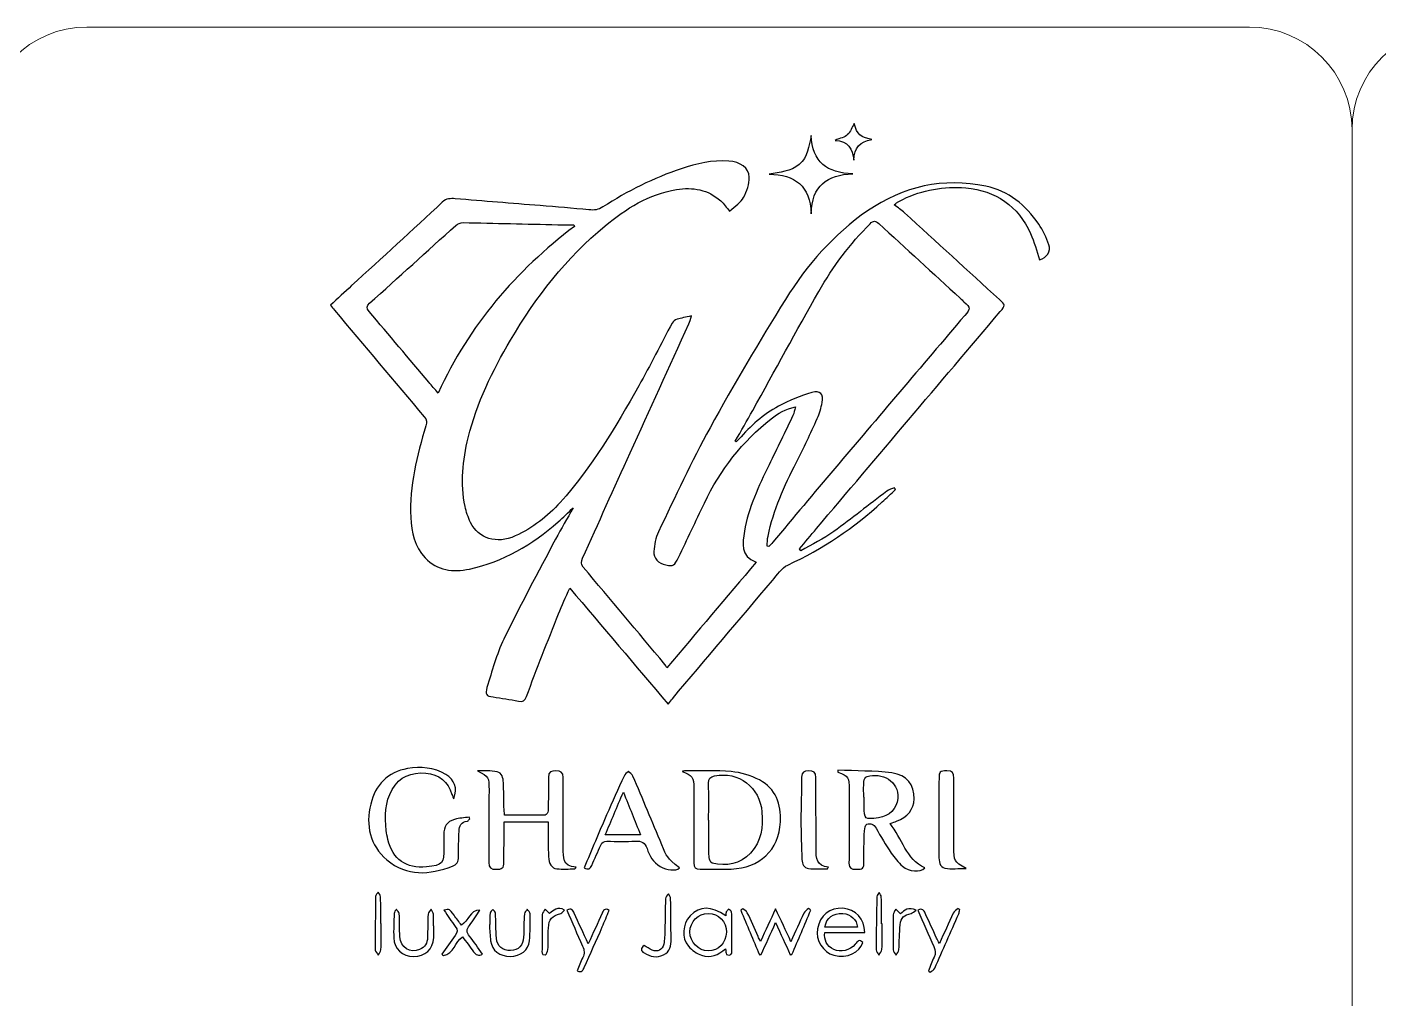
# Model space of a CAD drawing. Header units: millimetres. Extents: x -576 to 618, y 160 to 343.
# Drawn here: x 539.18 to 578.52, y 314.8 to 343.1 of the extents above; entities that cross this region are included whole.
import ezdxf

# ---------------------------------------------------------------- set-up
doc = ezdxf.new("R2010")
doc.units = ezdxf.units.MM
doc.header["$MEASUREMENT"] = 0
doc.layers.add('Layer 1', color=7, linetype='Continuous')

msp = doc.modelspace()

# ---------------------------------------------------------------- linework, layer by layer
at = {"layer": 'Layer 1', "color": 250, "lineweight": 18}
for points in [[(540.9217, 343.1001), (540.9217, 343.1001), (574.7517, 343.1001), (574.7517, 343.1001), (576.3957, 343.1001), (577.7367, 341.7591), (577.7367, 340.1151), (577.7367, 340.1151), (577.7367, 306.2851), (577.7367, 306.2851), (577.7367, 304.6411), (576.3957, 303.3001), (574.7517, 303.3001), (574.7517, 303.3001), (540.9217, 303.3001), (540.9217, 303.3001), (539.2777, 303.3001), (537.9367, 304.6411), (537.9367, 306.2851), (537.9367, 306.2851), (537.9367, 340.1151), (537.9367, 340.1151), (537.9367, 341.7591), (539.2777, 343.1001), (540.9217, 343.1001)], [(580.7217, 343.1001), (580.7217, 343.1001), (614.5517, 343.1001), (614.5517, 343.1001), (616.1957, 343.1001), (617.5367, 341.7591), (617.5367, 340.1151), (617.5367, 340.1151), (617.5367, 306.2851), (617.5367, 306.2851), (617.5367, 304.6411), (616.1957, 303.3001), (614.5517, 303.3001), (614.5517, 303.3001), (580.7217, 303.3001), (580.7217, 303.3001), (579.0777, 303.3001), (577.7367, 304.6411), (577.7367, 306.2851), (577.7367, 306.2851), (577.7367, 340.1151), (577.7367, 340.1151), (577.7367, 341.7591), (579.0777, 343.1001), (580.7217, 343.1001)]]:
    msp.add_open_spline(points, degree=3, knots=[0, 0, 0, 0, 0.125, 0.125, 0.125, 0.25, 0.25, 0.25, 0.375, 0.375, 0.375, 0.5, 0.5, 0.5, 0.625, 0.625, 0.625, 0.75, 0.75, 0.75, 0.875, 0.875, 0.875, 1, 1, 1, 1], dxfattribs=at)
at = {"layer": 'Layer 1', "color": 230}
for points, knots in [([(563.2093, 338.8265), (562.458, 338.7983), (562.014, 338.4745), (561.9991, 337.6657), (561.9722, 338.4783), (561.5223, 338.8021), (560.7719, 338.8136), (561.0823, 338.882), (561.4034, 338.8839), (561.6521, 339.0951), (561.907, 339.3119), (561.926, 339.6279), (562.0006, 339.9459), (562.0265, 339.1678), (562.4649, 338.8449), (563.2093, 338.8265)], [0, 0, 0, 0, 0.2, 0.2, 0.2, 0.4, 0.4, 0.4, 0.6, 0.6, 0.6, 0.8, 0.8, 0.8, 1, 1, 1, 1]), ([(563.2462, 340.2877), (563.3454, 339.9661), (563.4284, 339.8897), (563.7585, 339.8245), (563.4215, 339.7704), (563.2481, 339.5792), (563.2424, 339.2282), (563.205, 339.5511), (563.078, 339.7851), (562.6945, 339.8004), (562.8393, 339.8631), (562.9744, 339.8881), (563.0593, 339.967), (563.1482, 340.0494), (563.1885, 340.1836), (563.2462, 340.2877)], [0, 0, 0, 0, 0.2, 0.2, 0.2, 0.4, 0.4, 0.4, 0.6, 0.6, 0.6, 0.8, 0.8, 0.8, 1, 1, 1, 1]), ([(568.6465, 336.3233), (568.557, 336.5854), (568.4911, 336.845), (568.3819, 337.0846), (568.0147, 337.8918), (567.3751, 338.3398), (566.4958, 338.4156), (565.859, 338.4706), (565.2424, 338.3566), (564.6605, 338.0824), (564.6093, 338.0584), (564.5619, 338.0268), (564.5133, 337.9982), (564.4986, 337.9894), (564.4855, 337.9785), (564.4125, 337.9257), (564.5251, 337.8385), (564.6262, 337.7697), (564.7157, 337.6884), (565.6368, 336.8484), (566.5566, 336.0069), (567.4762, 335.1648), (567.6555, 335.0004), (567.6549, 334.9991), (567.502, 334.8184), (565.7189, 332.7118), (563.9351, 330.6054), (562.152, 328.4986), (561.986, 328.3021), (561.8228, 328.1033), (561.658, 327.9058), (561.6709, 327.888), (561.6839, 327.8706), (561.697, 327.8528), (562.0178, 328.0375), (562.3554, 328.1978), (562.6546, 328.4116), (563.1801, 328.7863), (563.6808, 329.1954), (564.195, 329.5853), (564.2587, 329.6337), (564.3438, 329.6537), (564.419, 329.6868), (564.4296, 329.6687), (564.4402, 329.6506), (564.4508, 329.6325), (564.3207, 329.512), (564.191, 329.3913), (564.0605, 329.2708), (563.243, 328.5145), (562.332, 327.9021), (561.3176, 327.4353), (561.137, 327.3523), (561.0072, 327.1464), (560.8693, 326.9838), (559.8974, 325.839), (558.9289, 324.6906), (557.9597, 323.5433), (557.9233, 323.5002), (557.8886, 323.4553), (557.8337, 323.3869), (556.8727, 324.5214), (555.9336, 325.6294), (554.9713, 326.7654), (554.8534, 326.4964), (554.7404, 326.2587), (554.6443, 326.0147), (554.3289, 325.2141), (554.0163, 324.4119), (553.7108, 323.6072), (553.663, 323.4808), (553.6122, 323.444), (553.4767, 323.4734), (553.2337, 323.5261), (552.9857, 323.5551), (552.7398, 323.5938), (552.5469, 323.6241), (552.5008, 323.6687), (552.5642, 323.8709), (552.7123, 324.3455), (552.8393, 324.8346), (553.0546, 325.2796), (553.5302, 326.2631), (554.0524, 327.2247), (554.561, 328.1919), (554.7214, 328.4974), (554.8995, 328.7935), (555.074, 329.1017), (554.9223, 328.9598), (554.7825, 328.8213), (554.6347, 328.6914), (553.8823, 328.0309), (553.045, 327.5257), (552.0527, 327.3196), (551.5754, 327.2203), (551.117, 327.2668), (550.7648, 327.6462), (550.4615, 327.9726), (550.3588, 328.3885), (550.3435, 328.8219), (550.3108, 329.7405), (550.5201, 330.6216), (550.7869, 331.4911), (550.8193, 331.5969), (550.8103, 331.6646), (550.7392, 331.7489), (549.8652, 332.7835), (548.995, 333.8216), (548.1242, 334.8587), (548.0884, 334.9015), (548.0549, 334.9461), (548.0116, 335.001), (548.2209, 335.195), (548.4228, 335.3835), (548.6259, 335.5707), (549.5061, 336.3801), (550.3888, 337.187), (551.2643, 338.0016), (551.3816, 338.1108), (551.502, 338.1111), (551.6387, 338.0999), (552.4627, 338.0328), (553.2868, 337.9666), (554.1108, 337.8989), (554.5847, 337.8603), (555.0587, 337.8225), (555.5317, 337.777), (555.6777, 337.7629), (555.8028, 337.777), (555.9332, 337.8603), (556.6512, 338.3201), (557.4062, 338.7073), (558.2187, 338.9744), (558.6671, 339.1217), (559.1229, 339.2297), (559.6025, 339.1982), (559.9227, 339.177), (560.1972, 338.9985), (560.1978, 338.7279), (560.1988, 338.5308), (560.1288, 338.3161), (560.0322, 338.1411), (559.9517, 337.9954), (559.7873, 337.8959), (559.6247, 337.742), (559.5345, 337.8465), (559.4599, 337.9539), (559.3657, 338.0384), (558.9957, 338.3701), (558.555, 338.445), (558.0789, 338.3682), (557.2721, 338.2388), (556.6125, 337.8125), (555.9991, 337.308), (554.8687, 336.3785), (553.9879, 335.2391), (553.249, 333.9844), (552.7214, 333.0884), (552.2668, 332.1594), (552.0171, 331.1426), (551.8549, 330.4808), (551.7866, 329.8132), (551.9245, 329.1389), (551.9573, 328.98), (552.0144, 328.8219), (552.0858, 328.6755), (552.3189, 328.1994), (552.8493, 328.0393), (553.3832, 328.2818), (553.8908, 328.5123), (554.3248, 328.8478), (554.6958, 329.2608), (555.6147, 330.2846), (556.3092, 331.4615), (556.9804, 332.6518), (557.3195, 333.253), (557.6262, 333.8728), (557.9529, 334.4815), (557.9788, 334.5302), (558.0415, 334.5719), (558.0961, 334.5894), (558.2178, 334.6284), (558.3448, 334.6499), (558.5117, 334.6883), (558.4811, 334.5876), (558.4686, 334.519), (558.4402, 334.4575), (557.8702, 333.2048), (557.2961, 331.9539), (556.7273, 330.7005), (556.264, 329.679), (555.8065, 328.6543), (555.3458, 327.6315), (555.3039, 327.5389), (555.2896, 327.4624), (555.3672, 327.3707), (556.1607, 326.4306), (556.9492, 325.4867), (557.7385, 324.5436), (557.7567, 324.5221), (557.7679, 324.4949), (557.7981, 324.4431), (558.6767, 325.483), (559.5301, 326.4931), (560.3975, 327.5195), (559.927, 327.6977), (559.9981, 328.0702), (560.0552, 328.4172), (560.1698, 329.107), (560.4705, 329.7317), (560.7747, 330.3538), (561.0088, 330.8321), (561.239, 331.3127), (561.4681, 331.7935), (561.4999, 331.8608), (561.5145, 331.9367), (561.5463, 332.0375), (561.2493, 331.985), (561.0374, 331.8478), (560.8372, 331.693), (559.9866, 331.0353), (559.3525, 330.2044), (558.8905, 329.2381), (558.6387, 328.7118), (558.3904, 328.1839), (558.1379, 327.6578), (558.0218, 327.415), (557.9832, 327.3941), (557.7728, 327.4397), (557.5545, 327.4861), (557.3997, 327.6331), (557.4178, 327.8306), (557.4353, 328.0247), (557.4699, 328.2297), (557.5532, 328.4028), (558.0418, 329.4191), (558.5117, 330.4465), (559.0549, 331.4331), (559.751, 332.6983), (560.4843, 333.9451), (561.2506, 335.1691), (561.8792, 336.1732), (562.6496, 337.069), (563.6387, 337.7476), (564.6846, 338.4653), (565.8387, 338.7217), (567.0824, 338.4643), (567.7435, 338.3276), (568.2443, 337.9165), (568.6184, 337.3623), (568.7429, 337.1776), (568.844, 336.9704), (568.9183, 336.7601), (568.9863, 336.567), (568.8515, 336.3766), (568.6465, 336.3233)], [0, 0, 0, 0, 0.0117647, 0.0117647, 0.0117647, 0.0235294, 0.0235294, 0.0235294, 0.0352941, 0.0352941, 0.0352941, 0.0470588, 0.0470588, 0.0470588, 0.0588235, 0.0588235, 0.0588235, 0.0705882, 0.0705882, 0.0705882, 0.0823529, 0.0823529, 0.0823529, 0.0941176, 0.0941176, 0.0941176, 0.1058824, 0.1058824, 0.1058824, 0.1176471, 0.1176471, 0.1176471, 0.1294118, 0.1294118, 0.1294118, 0.1411765, 0.1411765, 0.1411765, 0.1529412, 0.1529412, 0.1529412, 0.1647059, 0.1647059, 0.1647059, 0.1764706, 0.1764706, 0.1764706, 0.1882353, 0.1882353, 0.1882353, 0.2, 0.2, 0.2, 0.2117647, 0.2117647, 0.2117647, 0.2235294, 0.2235294, 0.2235294, 0.2352941, 0.2352941, 0.2352941, 0.2470588, 0.2470588, 0.2470588, 0.2588235, 0.2588235, 0.2588235, 0.2705882, 0.2705882, 0.2705882, 0.2823529, 0.2823529, 0.2823529, 0.2941176, 0.2941176, 0.2941176, 0.3058824, 0.3058824, 0.3058824, 0.3176471, 0.3176471, 0.3176471, 0.3294118, 0.3294118, 0.3294118, 0.3411765, 0.3411765, 0.3411765, 0.3529412, 0.3529412, 0.3529412, 0.3647059, 0.3647059, 0.3647059, 0.3764706, 0.3764706, 0.3764706, 0.3882353, 0.3882353, 0.3882353, 0.4, 0.4, 0.4, 0.4117647, 0.4117647, 0.4117647, 0.4235294, 0.4235294, 0.4235294, 0.4352941, 0.4352941, 0.4352941, 0.4470588, 0.4470588, 0.4470588, 0.4588235, 0.4588235, 0.4588235, 0.4705882, 0.4705882, 0.4705882, 0.4823529, 0.4823529, 0.4823529, 0.4941176, 0.4941176, 0.4941176, 0.5058824, 0.5058824, 0.5058824, 0.5176471, 0.5176471, 0.5176471, 0.5294118, 0.5294118, 0.5294118, 0.5411765, 0.5411765, 0.5411765, 0.5529412, 0.5529412, 0.5529412, 0.5647059, 0.5647059, 0.5647059, 0.5764706, 0.5764706, 0.5764706, 0.5882353, 0.5882353, 0.5882353, 0.6, 0.6, 0.6, 0.6117647, 0.6117647, 0.6117647, 0.6235294, 0.6235294, 0.6235294, 0.6352941, 0.6352941, 0.6352941, 0.6470588, 0.6470588, 0.6470588, 0.6588235, 0.6588235, 0.6588235, 0.6705882, 0.6705882, 0.6705882, 0.6823529, 0.6823529, 0.6823529, 0.6941176, 0.6941176, 0.6941176, 0.7058824, 0.7058824, 0.7058824, 0.7176471, 0.7176471, 0.7176471, 0.7294118, 0.7294118, 0.7294118, 0.7411765, 0.7411765, 0.7411765, 0.7529412, 0.7529412, 0.7529412, 0.7647059, 0.7647059, 0.7647059, 0.7764706, 0.7764706, 0.7764706, 0.7882353, 0.7882353, 0.7882353, 0.8, 0.8, 0.8, 0.8117647, 0.8117647, 0.8117647, 0.8235294, 0.8235294, 0.8235294, 0.8352941, 0.8352941, 0.8352941, 0.8470588, 0.8470588, 0.8470588, 0.8588235, 0.8588235, 0.8588235, 0.8705882, 0.8705882, 0.8705882, 0.8823529, 0.8823529, 0.8823529, 0.8941176, 0.8941176, 0.8941176, 0.9058824, 0.9058824, 0.9058824, 0.9176471, 0.9176471, 0.9176471, 0.9294118, 0.9294118, 0.9294118, 0.9411765, 0.9411765, 0.9411765, 0.9529412, 0.9529412, 0.9529412, 0.9647059, 0.9647059, 0.9647059, 0.9764706, 0.9764706, 0.9764706, 0.9882353, 0.9882353, 0.9882353, 1, 1, 1, 1]), ([(555.1079, 337.294), (555.1079, 337.294), (555.0942, 337.3448), (555.0942, 337.3448), (554.9376, 337.3448), (554.7809, 337.3417), (554.6247, 337.3451), (553.7064, 337.3654), (552.7885, 337.3888), (551.8705, 337.4044), (551.7994, 337.4053), (551.7111, 337.372), (551.6577, 337.3245), (550.8191, 336.5707), (549.9859, 335.8107), (549.1482, 335.0559), (549.0568, 334.9736), (549.0493, 334.9155), (549.1308, 334.82), (549.7142, 334.1339), (550.2927, 333.4434), (550.8736, 332.7551), (550.9563, 332.6571), (551.0421, 332.5619), (551.1454, 332.4443), (552.0465, 334.4253), (553.4056, 336.0003), (555.1079, 337.294)], [0, 0, 0, 0, 0.1111111, 0.1111111, 0.1111111, 0.2222222, 0.2222222, 0.2222222, 0.3333333, 0.3333333, 0.3333333, 0.4444444, 0.4444444, 0.4444444, 0.5555556, 0.5555556, 0.5555556, 0.6666667, 0.6666667, 0.6666667, 0.7777778, 0.7777778, 0.7777778, 0.8888889, 0.8888889, 0.8888889, 1, 1, 1, 1]), ([(559.7903, 331.0456), (559.7981, 331.0394), (559.8063, 331.0331), (559.8141, 331.0269), (559.8415, 331.0503), (559.8724, 331.0706), (559.8955, 331.0977), (560.2259, 331.4846), (560.6044, 331.821), (561.0509, 332.0615), (561.3566, 332.2262), (561.6862, 332.3573), (562.0184, 332.4578), (562.264, 332.5314), (562.3675, 332.4126), (562.3167, 332.1685), (562.2833, 332.0091), (562.2405, 331.8475), (562.1738, 331.6996), (561.9801, 331.2715), (561.7819, 330.8446), (561.5673, 330.4265), (561.2147, 329.7389), (560.9039, 329.0368), (560.7417, 328.2771), (560.7211, 328.1816), (560.7241, 328.0812), (560.7164, 327.9829), (560.7164, 327.9829), (560.77, 327.9732), (560.77, 327.9732), (560.8072, 328.0147), (560.845, 328.0553), (560.8805, 328.0977), (561.4814, 328.8135), (562.0796, 329.532), (562.6833, 330.2453), (563.9429, 331.7323), (565.2056, 333.2166), (566.4661, 334.7027), (566.6436, 334.9117), (566.6415, 334.9136), (566.4434, 335.1005), (566.4063, 335.1354), (566.3691, 335.1704), (566.3317, 335.2048), (565.5426, 335.9286), (564.7526, 336.6509), (563.966, 337.3769), (563.8718, 337.464), (563.8097, 337.4693), (563.7133, 337.3739), (563.1227, 336.7857), (562.6306, 336.1208), (562.2203, 335.4004), (561.5669, 334.254), (560.9385, 333.0933), (560.2983, 331.9395), (560.132, 331.6396), (559.9597, 331.3433), (559.7903, 331.0456)], [0, 0, 0, 0, 0.05, 0.05, 0.05, 0.1, 0.1, 0.1, 0.15, 0.15, 0.15, 0.2, 0.2, 0.2, 0.25, 0.25, 0.25, 0.3, 0.3, 0.3, 0.35, 0.35, 0.35, 0.4, 0.4, 0.4, 0.45, 0.45, 0.45, 0.5, 0.5, 0.5, 0.55, 0.55, 0.55, 0.6, 0.6, 0.6, 0.65, 0.65, 0.65, 0.7, 0.7, 0.7, 0.75, 0.75, 0.75, 0.8, 0.8, 0.8, 0.85, 0.85, 0.85, 0.9, 0.9, 0.9, 0.95, 0.95, 0.95, 1, 1, 1, 1]), ([(551.598, 320.6265), (551.5802, 320.67), (551.5593, 320.7121), (551.5449, 320.7566), (551.4239, 321.1286), (551.1755, 321.3452), (550.7805, 321.3773), (550.3618, 321.4116), (550.0192, 321.2771), (549.8039, 320.9002), (549.5911, 320.5283), (549.5954, 320.1196), (549.6305, 319.7099), (549.6383, 319.6203), (549.6613, 319.5317), (549.6822, 319.444), (549.8174, 318.8684), (550.2126, 318.5875), (550.8026, 318.6465), (551.2778, 318.6946), (551.3172, 318.7389), (551.3072, 319.2122), (551.3047, 319.3367), (551.3028, 319.4616), (551.3044, 319.586), (551.3066, 319.8269), (551.3958, 319.9642), (551.6211, 320.0287), (551.758, 320.0678), (551.9044, 320.0733), (552.0463, 320.0939), (552.0529, 320.0768), (552.0594, 320.0602), (552.066, 320.0431), (552.042, 320.0222), (552.0195, 319.9851), (551.9933, 319.9826), (551.8111, 319.9632), (551.7606, 319.8366), (551.753, 319.6852), (551.7406, 319.4365), (551.73, 319.1869), (551.7353, 318.9376), (551.7381, 318.7966), (551.686, 318.7158), (551.558, 318.6674), (550.8912, 318.4141), (550.2332, 318.3564), (549.6526, 318.8524), (549.1524, 319.2802), (549.0298, 319.8547), (549.1812, 320.4756), (549.3172, 321.0321), (549.6716, 321.4081), (550.251, 321.509), (550.6355, 321.576), (551.0198, 321.5408), (551.3689, 321.3352), (551.6223, 321.1853), (551.7153, 320.938), (551.598, 320.6265)], [0, 0, 0, 0, 0.05, 0.05, 0.05, 0.1, 0.1, 0.1, 0.15, 0.15, 0.15, 0.2, 0.2, 0.2, 0.25, 0.25, 0.25, 0.3, 0.3, 0.3, 0.35, 0.35, 0.35, 0.4, 0.4, 0.4, 0.45, 0.45, 0.45, 0.5, 0.5, 0.5, 0.55, 0.55, 0.55, 0.6, 0.6, 0.6, 0.65, 0.65, 0.65, 0.7, 0.7, 0.7, 0.75, 0.75, 0.75, 0.8, 0.8, 0.8, 0.85, 0.85, 0.85, 0.9, 0.9, 0.9, 0.95, 0.95, 0.95, 1, 1, 1, 1]), ([(555.1177, 318.5875), (554.9436, 318.5875), (554.7686, 318.576), (554.596, 318.5913), (554.4466, 318.6043), (554.3627, 318.7345), (554.3542, 318.9517), (554.3436, 319.2234), (554.3455, 319.4958), (554.3427, 319.7682), (554.3421, 319.829), (554.3427, 319.8899), (554.3427, 319.9601), (554.3427, 319.9601), (553.0625, 319.9601), (553.0625, 319.9601), (553.0625, 319.7494), (553.0638, 319.5466), (553.0622, 319.3442), (553.0606, 319.157), (553.0457, 318.9694), (553.0563, 318.7828), (553.0659, 318.6088), (552.9861, 318.5776), (552.8335, 318.5766), (552.6831, 318.5753), (552.6185, 318.6159), (552.6204, 318.776), (552.6254, 319.2746), (552.6191, 319.7738), (552.6185, 320.2727), (552.6185, 320.4771), (552.6229, 320.6811), (552.6232, 320.8852), (552.6238, 321.2611), (552.6176, 321.2702), (552.2865, 321.4478), (552.4784, 321.439), (552.6746, 321.4518), (552.8609, 321.4147), (553.0073, 321.3853), (553.0354, 321.2312), (553.0413, 321.0977), (553.0519, 320.8596), (553.0516, 320.6215), (553.0581, 320.3835), (553.0603, 320.3108), (553.0697, 320.239), (553.0769, 320.1497), (553.4787, 320.1497), (553.8687, 320.147), (554.2584, 320.1554), (554.2884, 320.156), (554.3402, 320.2369), (554.3417, 320.2818), (554.3517, 320.6047), (554.3599, 320.9282), (554.3515, 321.2509), (554.3468, 321.4243), (554.4338, 321.4437), (554.5717, 321.4437), (554.7087, 321.4437), (554.781, 321.411), (554.7801, 321.2533), (554.7767, 320.5673), (554.7839, 319.8811), (554.7842, 319.1947), (554.7842, 318.9342), (554.7567, 318.6621), (555.1561, 318.6384), (555.1433, 318.6212), (555.1306, 318.6047), (555.1177, 318.5875)], [0, 0, 0, 0, 0.0416667, 0.0416667, 0.0416667, 0.0833333, 0.0833333, 0.0833333, 0.125, 0.125, 0.125, 0.1666667, 0.1666667, 0.1666667, 0.2083333, 0.2083333, 0.2083333, 0.25, 0.25, 0.25, 0.2916667, 0.2916667, 0.2916667, 0.3333333, 0.3333333, 0.3333333, 0.375, 0.375, 0.375, 0.4166667, 0.4166667, 0.4166667, 0.4583333, 0.4583333, 0.4583333, 0.5, 0.5, 0.5, 0.5416667, 0.5416667, 0.5416667, 0.5833333, 0.5833333, 0.5833333, 0.625, 0.625, 0.625, 0.6666667, 0.6666667, 0.6666667, 0.7083333, 0.7083333, 0.7083333, 0.75, 0.75, 0.75, 0.7916667, 0.7916667, 0.7916667, 0.8333333, 0.8333333, 0.8333333, 0.875, 0.875, 0.875, 0.9166667, 0.9166667, 0.9166667, 0.9583333, 0.9583333, 0.9583333, 1, 1, 1, 1]), ([(555.3905, 318.6221), (555.6117, 319.1426), (555.826, 319.653), (556.0457, 320.161), (556.2098, 320.5401), (556.379, 320.9173), (556.552, 321.2924), (556.5771, 321.3467), (556.6363, 321.385), (556.6797, 321.4306), (556.724, 321.3844), (556.7864, 321.346), (556.8101, 321.2908), (557.094, 320.6247), (557.3755, 319.9575), (557.6507, 319.2877), (557.7976, 318.9304), (557.7917, 318.928), (558.1636, 318.6147), (558.0529, 318.5208), (557.7923, 318.5429), (557.6039, 318.6574), (557.403, 318.7791), (557.2862, 318.9666), (557.221, 319.1804), (557.1661, 319.361), (557.0632, 319.4063), (556.8859, 319.3965), (556.6092, 319.3816), (556.3308, 319.3894), (556.0532, 319.3944), (555.9611, 319.3959), (555.9099, 319.366), (555.8741, 319.2789), (555.792, 319.0802), (555.6984, 318.8864), (555.6123, 318.6895), (555.5721, 318.5975), (555.519, 318.5492), (555.3905, 318.6221)], [0, 0, 0, 0, 0.0769231, 0.0769231, 0.0769231, 0.1538462, 0.1538462, 0.1538462, 0.2307692, 0.2307692, 0.2307692, 0.3076923, 0.3076923, 0.3076923, 0.3846154, 0.3846154, 0.3846154, 0.4615385, 0.4615385, 0.4615385, 0.5384615, 0.5384615, 0.5384615, 0.6153846, 0.6153846, 0.6153846, 0.6923077, 0.6923077, 0.6923077, 0.7692308, 0.7692308, 0.7692308, 0.8461538, 0.8461538, 0.8461538, 0.9230769, 0.9230769, 0.9230769, 1, 1, 1, 1]), ([(558.2398, 321.4248), (558.2707, 321.4304), (558.3013, 321.441), (558.3318, 321.4407), (558.7793, 321.4386), (559.2292, 321.4635), (559.6725, 321.4217), (559.9521, 321.3951), (560.2442, 321.3097), (560.4916, 321.1774), (560.9652, 320.925), (561.1293, 320.4704), (561.1022, 319.9583), (561.0582, 319.1337), (560.5, 318.6076), (559.6709, 318.5852), (559.3715, 318.5768), (559.071, 318.5876), (558.7711, 318.5786), (558.6277, 318.5745), (558.5833, 318.6348), (558.5836, 318.7686), (558.5852, 319.3518), (558.5808, 319.9349), (558.5799, 320.5178), (558.5799, 320.6594), (558.5893, 320.8008), (558.5873, 320.9424), (558.5833, 321.2466), (558.5312, 321.3134), (558.2398, 321.4248)], [0, 0, 0, 0, 0.1, 0.1, 0.1, 0.2, 0.2, 0.2, 0.3, 0.3, 0.3, 0.4, 0.4, 0.4, 0.5, 0.5, 0.5, 0.6, 0.6, 0.6, 0.7, 0.7, 0.7, 0.8, 0.8, 0.8, 0.9, 0.9, 0.9, 1, 1, 1, 1]), ([(559.0142, 320.0117), (559.0142, 320.0117), (559.0227, 320.0117), (559.0227, 320.0117), (559.0227, 319.6494), (559.0188, 319.2869), (559.0267, 318.9246), (559.0282, 318.8663), (559.0723, 318.768), (559.1131, 318.758), (559.5362, 318.6569), (559.9262, 318.7181), (560.2358, 319.0498), (560.5509, 319.387), (560.5958, 319.8073), (560.5642, 320.2407), (560.5115, 320.9646), (559.88, 321.4413), (559.1887, 321.295), (559.0607, 321.2681), (559.0082, 321.2176), (559.0114, 321.0819), (559.0202, 320.7252), (559.0142, 320.3686), (559.0142, 320.0117)], [0, 0, 0, 0, 0.125, 0.125, 0.125, 0.25, 0.25, 0.25, 0.375, 0.375, 0.375, 0.5, 0.5, 0.5, 0.625, 0.625, 0.625, 0.75, 0.75, 0.75, 0.875, 0.875, 0.875, 1, 1, 1, 1]), ([(562.4741, 318.5924), (562.2909, 318.5924), (562.1056, 318.5777), (561.9243, 318.5974), (561.7873, 318.612), (561.7355, 318.7353), (561.7306, 318.8616), (561.7162, 319.2408), (561.7015, 319.6199), (561.7006, 319.9989), (561.7, 320.4183), (561.7187, 320.837), (561.719, 321.2564), (561.7193, 321.4124), (561.7902, 321.4457), (561.9281, 321.4432), (562.0651, 321.4408), (562.1359, 321.4071), (562.1353, 321.251), (562.1324, 320.6165), (562.1402, 319.9821), (562.1433, 319.3475), (562.1437, 319.2854), (562.1424, 319.223), (562.1418, 319.1606), (562.139, 318.911), (562.1465, 318.6679), (562.4997, 318.6402), (562.4913, 318.6245), (562.4825, 318.6086), (562.4741, 318.5924)], [0, 0, 0, 0, 0.1, 0.1, 0.1, 0.2, 0.2, 0.2, 0.3, 0.3, 0.3, 0.4, 0.4, 0.4, 0.5, 0.5, 0.5, 0.6, 0.6, 0.6, 0.7, 0.7, 0.7, 0.8, 0.8, 0.8, 0.9, 0.9, 0.9, 1, 1, 1, 1]), ([(562.7761, 321.4631), (563.2994, 321.4394), (563.8267, 321.4482), (564.3446, 321.3823), (564.7921, 321.3253), (564.997, 321.0382), (564.9908, 320.6248), (564.9864, 320.3249), (564.8026, 320.0906), (564.4815, 319.9758), (564.4301, 319.9574), (564.378, 319.9402), (564.2953, 319.9115), (564.646, 319.4719), (564.7505, 318.8744), (565.309, 318.6173), (565.1587, 318.4831), (564.8557, 318.4965), (564.6582, 318.6672), (564.5315, 318.7761), (564.422, 318.9115), (564.3281, 319.0506), (564.1699, 319.285), (564.0216, 319.5271), (563.8862, 319.7754), (563.8198, 319.8971), (563.725, 319.9255), (563.6219, 319.8865), (563.5786, 319.87), (563.5512, 319.763), (563.5486, 319.6956), (563.5368, 319.3789), (563.5284, 319.0613), (563.5337, 318.7445), (563.5374, 318.5486), (563.4098, 318.5873), (563.2947, 318.5789), (563.1655, 318.5699), (563.0962, 318.6005), (563.0978, 318.7521), (563.1037, 319.4656), (563.0999, 320.1795), (563.1015, 320.8931), (563.1025, 321.2616), (563.0925, 321.2797), (562.7727, 321.4057), (562.7739, 321.4248), (562.7748, 321.4441), (562.7761, 321.4631)], [0, 0, 0, 0, 0.0625, 0.0625, 0.0625, 0.125, 0.125, 0.125, 0.1875, 0.1875, 0.1875, 0.25, 0.25, 0.25, 0.3125, 0.3125, 0.3125, 0.375, 0.375, 0.375, 0.4375, 0.4375, 0.4375, 0.5, 0.5, 0.5, 0.5625, 0.5625, 0.5625, 0.625, 0.625, 0.625, 0.6875, 0.6875, 0.6875, 0.75, 0.75, 0.75, 0.8125, 0.8125, 0.8125, 0.875, 0.875, 0.875, 0.9375, 0.9375, 0.9375, 1, 1, 1, 1]), ([(566.5052, 318.6031), (566.2853, 318.6031), (566.0818, 318.5744), (565.8909, 318.6118), (565.7299, 318.6436), (565.7171, 318.8199), (565.7152, 318.9634), (565.7096, 319.3887), (565.7093, 319.8137), (565.7099, 320.2386), (565.7106, 320.5675), (565.7152, 320.8964), (565.7187, 321.2249), (565.7208, 321.4258), (565.7405, 321.4349), (565.9474, 321.4449), (566.1109, 321.453), (566.147, 321.3809), (566.1461, 321.2327), (566.1433, 320.5697), (566.1517, 319.9063), (566.1517, 319.2434), (566.1517, 318.8084), (566.148, 318.8084), (566.5052, 318.6031)], [0, 0, 0, 0, 0.125, 0.125, 0.125, 0.25, 0.25, 0.25, 0.375, 0.375, 0.375, 0.5, 0.5, 0.5, 0.625, 0.625, 0.625, 0.75, 0.75, 0.75, 0.875, 0.875, 0.875, 1, 1, 1, 1]), ([(563.5271, 320.6759), (563.5271, 320.6759), (563.5377, 320.6759), (563.5377, 320.6759), (563.5377, 320.5913), (563.5365, 320.5065), (563.538, 320.422), (563.5453, 320.0229), (563.5455, 320.0229), (563.9542, 320.0775), (564.2732, 320.1202), (564.4968, 320.3433), (564.5187, 320.6363), (564.5568, 321.1546), (564.0475, 321.4026), (563.6254, 321.2816), (563.5821, 321.2691), (563.5361, 321.1867), (563.5318, 321.1331), (563.519, 320.9814), (563.5271, 320.8282), (563.5271, 320.6759)], [0, 0, 0, 0, 0.1428571, 0.1428571, 0.1428571, 0.2857143, 0.2857143, 0.2857143, 0.4285714, 0.4285714, 0.4285714, 0.5714286, 0.5714286, 0.5714286, 0.7142857, 0.7142857, 0.7142857, 0.8571429, 0.8571429, 0.8571429, 1, 1, 1, 1]), ([(556.5324, 320.8237), (556.3455, 320.3825), (556.1786, 319.9879), (556.0073, 319.5828), (556.0073, 319.5828), (557.0313, 319.5828), (557.0313, 319.5828), (556.8663, 319.9931), (556.7093, 320.3838), (556.5324, 320.8237)], [0, 0, 0, 0, 0.3333333, 0.3333333, 0.3333333, 0.6666667, 0.6666667, 0.6666667, 1, 1, 1, 1]), ([(549.4829, 316.9994), (549.4829, 316.7452), (549.4876, 316.4905), (549.4791, 316.2365), (549.4773, 316.1835), (549.4277, 316.1321), (549.3999, 316.0799), (549.3696, 316.1286), (549.3138, 316.1773), (549.3135, 316.2263), (549.311, 316.746), (549.3153, 317.2662), (549.3247, 317.786), (549.3253, 317.8278), (549.3743, 317.869), (549.4011, 317.9101), (549.4242, 317.8665), (549.4664, 317.8235), (549.4676, 317.7794), (549.4738, 317.5196), (549.4705, 317.2593), (549.4705, 316.9994), (549.4705, 316.9994), (549.4829, 316.9994), (549.4829, 316.9994)], [0, 0, 0, 0, 0.125, 0.125, 0.125, 0.25, 0.25, 0.25, 0.375, 0.375, 0.375, 0.5, 0.5, 0.5, 0.625, 0.625, 0.625, 0.75, 0.75, 0.75, 0.875, 0.875, 0.875, 1, 1, 1, 1]), ([(564.0622, 316.9915), (564.0622, 316.7425), (564.0678, 316.4932), (564.0581, 316.2446), (564.0559, 316.1884), (564.001, 316.1344), (563.9705, 316.0792), (563.9411, 316.131), (563.8866, 316.1827), (563.8866, 316.2342), (563.8884, 316.7494), (563.8984, 317.2645), (563.9109, 317.779), (563.9121, 317.8202), (563.9517, 317.8604), (563.9739, 317.901), (563.9963, 317.858), (564.0372, 317.8159), (564.0382, 317.7724), (564.0441, 317.5122), (564.0413, 317.2517), (564.0413, 316.9915), (564.0413, 316.9915), (564.0622, 316.9915), (564.0622, 316.9915)], [0, 0, 0, 0, 0.125, 0.125, 0.125, 0.25, 0.25, 0.25, 0.375, 0.375, 0.375, 0.5, 0.5, 0.5, 0.625, 0.625, 0.625, 0.75, 0.75, 0.75, 0.875, 0.875, 0.875, 1, 1, 1, 1]), ([(554.3844, 317.2925), (554.5015, 317.3736), (554.6154, 317.5078), (554.8235, 317.3912), (554.7798, 317.3522), (554.7492, 317.3025), (554.7083, 317.2917), (554.4503, 317.2223), (554.3658, 317.1316), (554.3523, 316.8623), (554.3417, 316.6535), (554.3501, 316.4439), (554.3383, 316.2352), (554.3352, 316.1824), (554.2925, 316.0931), (554.2574, 316.0882), (554.1395, 316.0701), (554.1655, 316.1746), (554.1655, 316.2408), (554.1648, 316.5802), (554.1651, 316.9194), (554.1745, 317.2582), (554.1761, 317.3113), (554.2257, 317.3628), (554.2531, 317.4149), (554.2927, 317.3781), (554.3321, 317.3413), (554.3844, 317.2925)], [0, 0, 0, 0, 0.1111111, 0.1111111, 0.1111111, 0.2222222, 0.2222222, 0.2222222, 0.3333333, 0.3333333, 0.3333333, 0.4444444, 0.4444444, 0.4444444, 0.5555556, 0.5555556, 0.5555556, 0.6666667, 0.6666667, 0.6666667, 0.7777778, 0.7777778, 0.7777778, 0.8888889, 0.8888889, 0.8888889, 1, 1, 1, 1]), ([(557.1364, 316.3547), (557.2209, 316.3075), (557.2917, 316.2595), (557.3688, 316.2264), (557.5261, 316.1588), (557.6727, 316.2258), (557.7073, 316.3943), (557.7354, 316.5309), (557.7376, 316.6739), (557.7414, 316.8149), (557.7495, 317.1144), (557.7473, 317.4142), (557.7595, 317.7138), (557.7616, 317.7656), (557.8153, 317.8159), (557.8453, 317.8664), (557.8671, 317.8161), (557.9067, 317.7659), (557.908, 317.7154), (557.9164, 317.325), (557.917, 316.9347), (557.9213, 316.544), (557.9236, 316.3534), (557.8876, 316.1768), (557.7008, 316.0826), (557.5051, 315.9844), (557.3167, 316.0308), (557.1379, 316.1413), (557.0319, 316.2071), (557.0281, 316.2742), (557.1364, 316.3547)], [0, 0, 0, 0, 0.1, 0.1, 0.1, 0.2, 0.2, 0.2, 0.3, 0.3, 0.3, 0.4, 0.4, 0.4, 0.5, 0.5, 0.5, 0.6, 0.6, 0.6, 0.7, 0.7, 0.7, 0.8, 0.8, 0.8, 0.9, 0.9, 0.9, 1, 1, 1, 1]), ([(559.5155, 317.2208), (559.5202, 317.272), (559.5158, 317.3088), (559.5286, 317.3372), (559.542, 317.3668), (559.5722, 317.3884), (559.5957, 317.4137), (559.6241, 317.3866), (559.6731, 317.3619), (559.678, 317.3307), (559.6915, 317.2473), (559.6874, 317.1616), (559.688, 317.0764), (559.6896, 316.7881), (559.689, 316.4995), (559.6927, 316.2109), (559.6939, 316.0979), (559.6527, 316.052), (559.5301, 316.0948), (559.523, 316.1404), (559.5155, 316.1894), (559.5042, 316.2621), (559.2959, 316.0845), (559.0649, 315.9819), (558.811, 316.0726), (558.6696, 316.1232), (558.5274, 316.2199), (558.4297, 316.3342), (558.2166, 316.5837), (558.2515, 316.9843), (558.478, 317.2205), (558.7573, 317.5126), (559.0786, 317.5169), (559.5155, 317.2208)], [0, 0, 0, 0, 0.0909091, 0.0909091, 0.0909091, 0.1818182, 0.1818182, 0.1818182, 0.2727273, 0.2727273, 0.2727273, 0.3636364, 0.3636364, 0.3636364, 0.4545455, 0.4545455, 0.4545455, 0.5454545, 0.5454545, 0.5454545, 0.6363636, 0.6363636, 0.6363636, 0.7272727, 0.7272727, 0.7272727, 0.8181818, 0.8181818, 0.8181818, 0.9090909, 0.9090909, 0.9090909, 1, 1, 1, 1]), ([(564.6003, 317.2847), (564.711, 317.3866), (564.8324, 317.4896), (565.0552, 317.3895), (564.9894, 317.3452), (564.951, 317.3012), (564.9054, 317.2921), (564.7055, 317.2522), (564.6069, 317.1692), (564.5862, 316.9598), (564.5628, 316.719), (564.5672, 316.4753), (564.5491, 316.2334), (564.545, 316.1811), (564.497, 316.1317), (564.4692, 316.0809), (564.4399, 316.1311), (564.3863, 316.1807), (564.3857, 316.2316), (564.3791, 316.5704), (564.3806, 316.9096), (564.3878, 317.2484), (564.389, 317.3046), (564.4327, 317.3598), (564.4568, 317.4154), (564.5001, 317.376), (564.5429, 317.3368), (564.6003, 317.2847)], [0, 0, 0, 0, 0.1111111, 0.1111111, 0.1111111, 0.2222222, 0.2222222, 0.2222222, 0.3333333, 0.3333333, 0.3333333, 0.4444444, 0.4444444, 0.4444444, 0.5555556, 0.5555556, 0.5555556, 0.6666667, 0.6666667, 0.6666667, 0.7777778, 0.7777778, 0.7777778, 0.8888889, 0.8888889, 0.8888889, 1, 1, 1, 1]), ([(551.0159, 316.9272), (551.0159, 316.8142), (551.0218, 316.7004), (551.0149, 316.5881), (550.994, 316.2458), (550.7675, 316.0361), (550.4296, 316.0398), (550.096, 316.0439), (549.8667, 316.2508), (549.8526, 316.5815), (549.8424, 316.8183), (549.8526, 317.0564), (549.862, 317.2939), (549.8636, 317.3338), (549.9051, 317.3721), (549.9285, 317.4111), (549.9572, 317.3705), (550.0084, 317.3313), (550.0105, 317.2892), (550.0231, 317.0636), (550.0146, 316.8364), (550.0296, 316.6108), (550.0505, 316.2973), (550.3291, 316.1235), (550.6043, 316.2433), (550.7541, 316.3085), (550.8305, 316.4261), (550.8343, 316.5883), (550.8402, 316.8149), (550.838, 317.0411), (550.8521, 317.267), (550.8549, 317.3176), (550.9098, 317.365), (550.941, 317.4142), (550.964, 317.3646), (551.0028, 317.317), (551.0071, 317.2661), (551.0175, 317.154), (551.0102, 317.0402), (551.0102, 316.9272), (551.0102, 316.9272), (551.0159, 316.9272), (551.0159, 316.9272)], [0, 0, 0, 0, 0.0714286, 0.0714286, 0.0714286, 0.1428571, 0.1428571, 0.1428571, 0.2142857, 0.2142857, 0.2142857, 0.2857143, 0.2857143, 0.2857143, 0.3571429, 0.3571429, 0.3571429, 0.4285714, 0.4285714, 0.4285714, 0.5, 0.5, 0.5, 0.5714286, 0.5714286, 0.5714286, 0.6428571, 0.6428571, 0.6428571, 0.7142857, 0.7142857, 0.7142857, 0.7857143, 0.7857143, 0.7857143, 0.8571429, 0.8571429, 0.8571429, 0.9285714, 0.9285714, 0.9285714, 1, 1, 1, 1]), ([(552.4351, 316.1048), (552.3138, 316.0524), (552.2401, 316.0817), (552.1749, 316.175), (552.0716, 316.3229), (551.9593, 316.4646), (551.851, 316.6087), (551.6233, 316.4696), (551.6068, 316.1058), (551.2945, 316.0693), (551.28, 316.0814), (551.2657, 316.0936), (551.2517, 316.1054), (551.3793, 316.2868), (551.5004, 316.4733), (551.637, 316.6471), (551.7122, 316.7432), (551.7187, 316.8143), (551.6429, 316.9123), (551.5265, 317.063), (551.4236, 317.2246), (551.3122, 317.3853), (551.472, 317.4284), (551.4716, 317.428), (551.6058, 317.2415), (551.6773, 317.1417), (551.7512, 317.0437), (551.8204, 316.9497), (552.0352, 317.0745), (552.0501, 317.3882), (552.3593, 317.39), (552.2576, 317.2393), (552.1631, 317.0827), (552.0514, 316.9397), (551.964, 316.8278), (551.9628, 316.7416), (552.053, 316.6303), (552.1871, 316.4643), (552.305, 316.2855), (552.4351, 316.1048)], [0, 0, 0, 0, 0.0769231, 0.0769231, 0.0769231, 0.1538462, 0.1538462, 0.1538462, 0.2307692, 0.2307692, 0.2307692, 0.3076923, 0.3076923, 0.3076923, 0.3846154, 0.3846154, 0.3846154, 0.4615385, 0.4615385, 0.4615385, 0.5384615, 0.5384615, 0.5384615, 0.6153846, 0.6153846, 0.6153846, 0.6923077, 0.6923077, 0.6923077, 0.7692308, 0.7692308, 0.7692308, 0.8461538, 0.8461538, 0.8461538, 0.9230769, 0.9230769, 0.9230769, 1, 1, 1, 1]), ([(552.6498, 316.9662), (552.6498, 317.0795), (552.643, 317.1937), (552.6539, 317.306), (552.6573, 317.3428), (552.7078, 317.3752), (552.7366, 317.4096), (552.7618, 317.3734), (552.8068, 317.3382), (552.8093, 317.3004), (552.8242, 317.0576), (552.8215, 316.8133), (552.8411, 316.5706), (552.8601, 316.3357), (553.0267, 316.1971), (553.2504, 316.2087), (553.4801, 316.2202), (553.6208, 316.3628), (553.6305, 316.6014), (553.6392, 316.828), (553.6376, 317.0548), (553.6517, 317.281), (553.6545, 317.3272), (553.7069, 317.3703), (553.7362, 317.4146), (553.7659, 317.3687), (553.8208, 317.3225), (553.8211, 317.2761), (553.8226, 317.0162), (553.8245, 316.7547), (553.8005, 316.4964), (553.7743, 316.2158), (553.5428, 316.0402), (553.2386, 316.0405), (552.9303, 316.0408), (552.7091, 316.2121), (552.6704, 316.4923), (552.6492, 316.6486), (552.6445, 316.8074), (552.6326, 316.9653), (552.6383, 316.9656), (552.6439, 316.9659), (552.6498, 316.9662)], [0, 0, 0, 0, 0.0714286, 0.0714286, 0.0714286, 0.1428571, 0.1428571, 0.1428571, 0.2142857, 0.2142857, 0.2142857, 0.2857143, 0.2857143, 0.2857143, 0.3571429, 0.3571429, 0.3571429, 0.4285714, 0.4285714, 0.4285714, 0.5, 0.5, 0.5, 0.5714286, 0.5714286, 0.5714286, 0.6428571, 0.6428571, 0.6428571, 0.7142857, 0.7142857, 0.7142857, 0.7857143, 0.7857143, 0.7857143, 0.8571429, 0.8571429, 0.8571429, 0.9285714, 0.9285714, 0.9285714, 1, 1, 1, 1]), ([(556.1153, 317.38), (556.0498, 317.2187), (555.9877, 317.0567), (555.9181, 316.8976), (555.7455, 316.5042), (555.5702, 316.112), (555.3948, 315.7198), (555.3605, 315.6431), (555.3281, 315.556), (555.1892, 315.6184), (555.2426, 315.7482), (555.29, 315.8786), (555.3499, 316.0037), (555.4058, 316.1201), (555.402, 316.2231), (555.3474, 316.3419), (555.1892, 316.6846), (555.0432, 317.0328), (554.8904, 317.3835), (555.0176, 317.4558), (555.0617, 317.385), (555.1022, 317.2961), (555.2329, 317.0097), (555.3658, 316.7242), (555.5116, 316.4091), (555.6544, 316.7242), (555.7839, 317.0106), (555.9144, 317.2964), (555.9503, 317.3744), (555.9849, 317.4596), (556.1153, 317.38)], [0, 0, 0, 0, 0.1, 0.1, 0.1, 0.2, 0.2, 0.2, 0.3, 0.3, 0.3, 0.4, 0.4, 0.4, 0.5, 0.5, 0.5, 0.6, 0.6, 0.6, 0.7, 0.7, 0.7, 0.8, 0.8, 0.8, 0.9, 0.9, 0.9, 1, 1, 1, 1]), ([(559.0066, 317.2898), (558.7071, 317.2917), (558.4696, 317.0539), (558.4696, 316.7519), (558.47, 316.458), (558.7186, 316.2003), (559.0012, 316.2009), (559.3018, 316.2015), (559.5277, 316.4339), (559.5301, 316.7453), (559.5326, 317.0549), (559.3083, 317.2879), (559.0066, 317.2898)], [0, 0, 0, 0, 0.25, 0.25, 0.25, 0.5, 0.5, 0.5, 0.75, 0.75, 0.75, 1, 1, 1, 1]), ([(560.9643, 317.0238), (560.8117, 316.6875), (560.6766, 316.3908), (560.5418, 316.094), (560.5256, 316.0924), (560.509, 316.0912), (560.4925, 316.09), (560.3116, 316.5218), (560.1302, 316.9533), (559.949, 317.3851), (559.968, 317.4004), (559.9864, 317.416), (560.0052, 317.4317), (560.0507, 317.3927), (560.1153, 317.3627), (560.139, 317.3131), (560.2491, 317.0831), (560.3475, 316.8482), (560.4507, 316.6151), (560.4685, 316.5754), (560.4909, 316.538), (560.5225, 316.4784), (560.6694, 316.7945), (560.8068, 317.0903), (560.9634, 317.4266), (561.1191, 317.0925), (561.2576, 316.7945), (561.4099, 316.4675), (561.5424, 316.7633), (561.6585, 317.0322), (561.7846, 317.2965), (561.811, 317.3521), (561.8757, 317.3889), (561.9225, 317.4344), (561.9446, 317.4191), (561.9664, 317.4035), (561.988, 317.388), (561.8045, 316.9561), (561.6208, 316.5243), (561.4373, 316.0931), (561.4205, 316.0922), (561.4033, 316.0912), (561.3868, 316.0906), (561.251, 316.3901), (561.1153, 316.6896), (560.9643, 317.0238)], [0, 0, 0, 0, 0.0666667, 0.0666667, 0.0666667, 0.1333333, 0.1333333, 0.1333333, 0.2, 0.2, 0.2, 0.2666667, 0.2666667, 0.2666667, 0.3333333, 0.3333333, 0.3333333, 0.4, 0.4, 0.4, 0.4666667, 0.4666667, 0.4666667, 0.5333333, 0.5333333, 0.5333333, 0.6, 0.6, 0.6, 0.6666667, 0.6666667, 0.6666667, 0.7333333, 0.7333333, 0.7333333, 0.8, 0.8, 0.8, 0.8666667, 0.8666667, 0.8666667, 0.9333333, 0.9333333, 0.9333333, 1, 1, 1, 1]), ([(563.5568, 316.7359), (563.5568, 316.7359), (562.3971, 316.7359), (562.3971, 316.7359), (562.3599, 316.5187), (562.4589, 316.3362), (562.6529, 316.2448), (562.8607, 316.1465), (563.1175, 316.2071), (563.2804, 316.3989), (563.3449, 316.475), (563.3974, 316.5646), (563.4966, 316.4414), (563.4223, 316.1643), (563.0479, 315.9668), (562.6529, 316.0729), (562.3452, 316.1556), (562.1222, 316.5187), (562.1799, 316.8423), (562.2488, 317.2274), (562.5459, 317.4682), (562.92, 317.4417), (563.2913, 317.4155), (563.5518, 317.1368), (563.5568, 316.7359)], [0, 0, 0, 0, 0.125, 0.125, 0.125, 0.25, 0.25, 0.25, 0.375, 0.375, 0.375, 0.5, 0.5, 0.5, 0.625, 0.625, 0.625, 0.75, 0.75, 0.75, 0.875, 0.875, 0.875, 1, 1, 1, 1]), ([(563.3428, 316.8907), (563.3265, 317.1143), (563.1543, 317.2741), (562.9166, 317.2887), (562.6305, 317.3069), (562.4463, 317.1686), (562.3955, 316.8907), (562.3955, 316.8907), (563.3428, 316.8907), (563.3428, 316.8907)], [0, 0, 0, 0, 0.3333333, 0.3333333, 0.3333333, 0.6666667, 0.6666667, 0.6666667, 1, 1, 1, 1]), ([(565.1021, 317.3885), (565.2378, 317.4525), (565.2788, 317.3758), (565.3158, 317.2962), (565.4275, 317.0553), (565.5377, 316.8132), (565.6494, 316.572), (565.67, 316.5271), (565.694, 316.484), (565.7296, 316.4141), (565.8709, 316.7264), (565.9976, 317.0154), (566.1343, 317.2993), (566.1614, 317.3552), (566.2275, 317.3923), (566.2759, 317.4379), (566.2912, 317.426), (566.3061, 317.4138), (566.3218, 317.4019), (566.3114, 317.3611), (566.3071, 317.3174), (566.2906, 317.2796), (566.06, 316.7514), (565.8298, 316.2232), (565.5933, 315.6977), (565.5708, 315.6481), (565.5053, 315.6178), (565.4597, 315.5786), (565.4432, 315.5926), (565.4263, 315.6066), (565.4091, 315.6207), (565.4634, 315.7539), (565.5124, 315.8893), (565.5739, 316.0191), (565.6238, 316.1249), (565.6213, 316.2163), (565.5717, 316.3243), (565.4107, 316.6722), (565.2613, 317.0254), (565.1021, 317.3885)], [0, 0, 0, 0, 0.0769231, 0.0769231, 0.0769231, 0.1538462, 0.1538462, 0.1538462, 0.2307692, 0.2307692, 0.2307692, 0.3076923, 0.3076923, 0.3076923, 0.3846154, 0.3846154, 0.3846154, 0.4615385, 0.4615385, 0.4615385, 0.5384615, 0.5384615, 0.5384615, 0.6153846, 0.6153846, 0.6153846, 0.6923077, 0.6923077, 0.6923077, 0.7692308, 0.7692308, 0.7692308, 0.8461538, 0.8461538, 0.8461538, 0.9230769, 0.9230769, 0.9230769, 1, 1, 1, 1])]:
    msp.add_open_spline(points, degree=3, knots=knots, dxfattribs=at)

doc.saveas('drawing.dxf')
